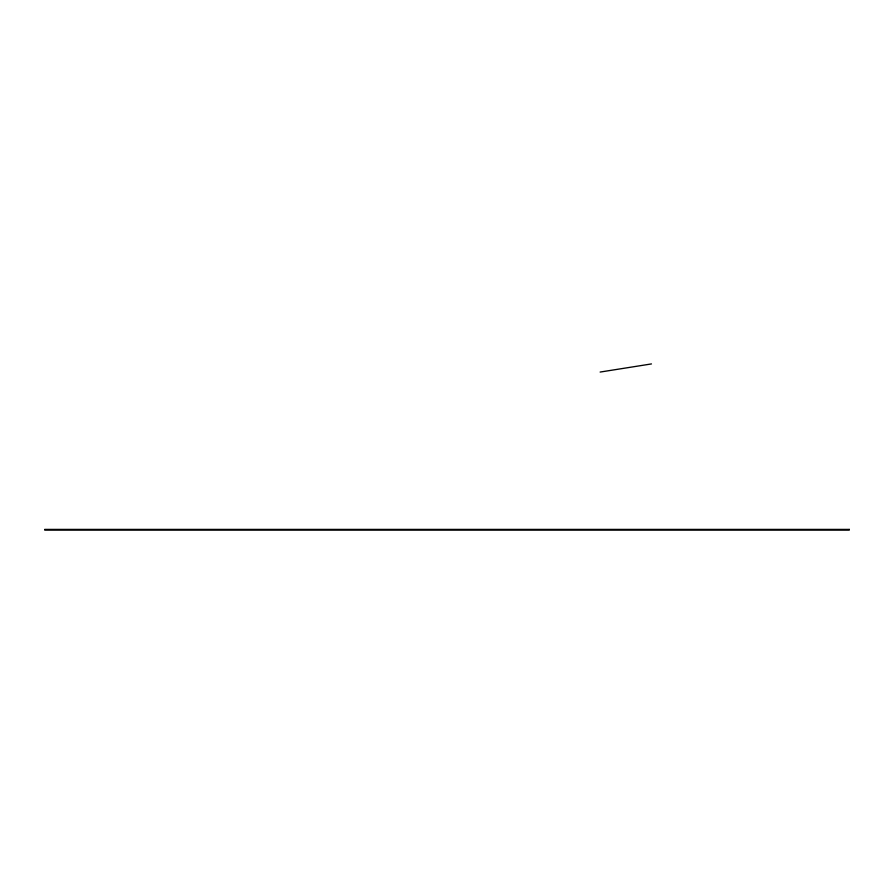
<?xml version="1.0" encoding="UTF-8"?>
<svg xmlns="http://www.w3.org/2000/svg" width="894" height="894" viewBox="0 0 894 894"><rect width="100%" height="100%" fill="white"/><g stroke="black" fill="none" stroke-linecap="round" stroke-linejoin="round"><path stroke-width="1.34" d="M600.131 372.06L651.469 363.925M849.3 529.404L44.7 529.404L44.7 530.075L849.3 530.075L849.3 529.404"/></g></svg>
